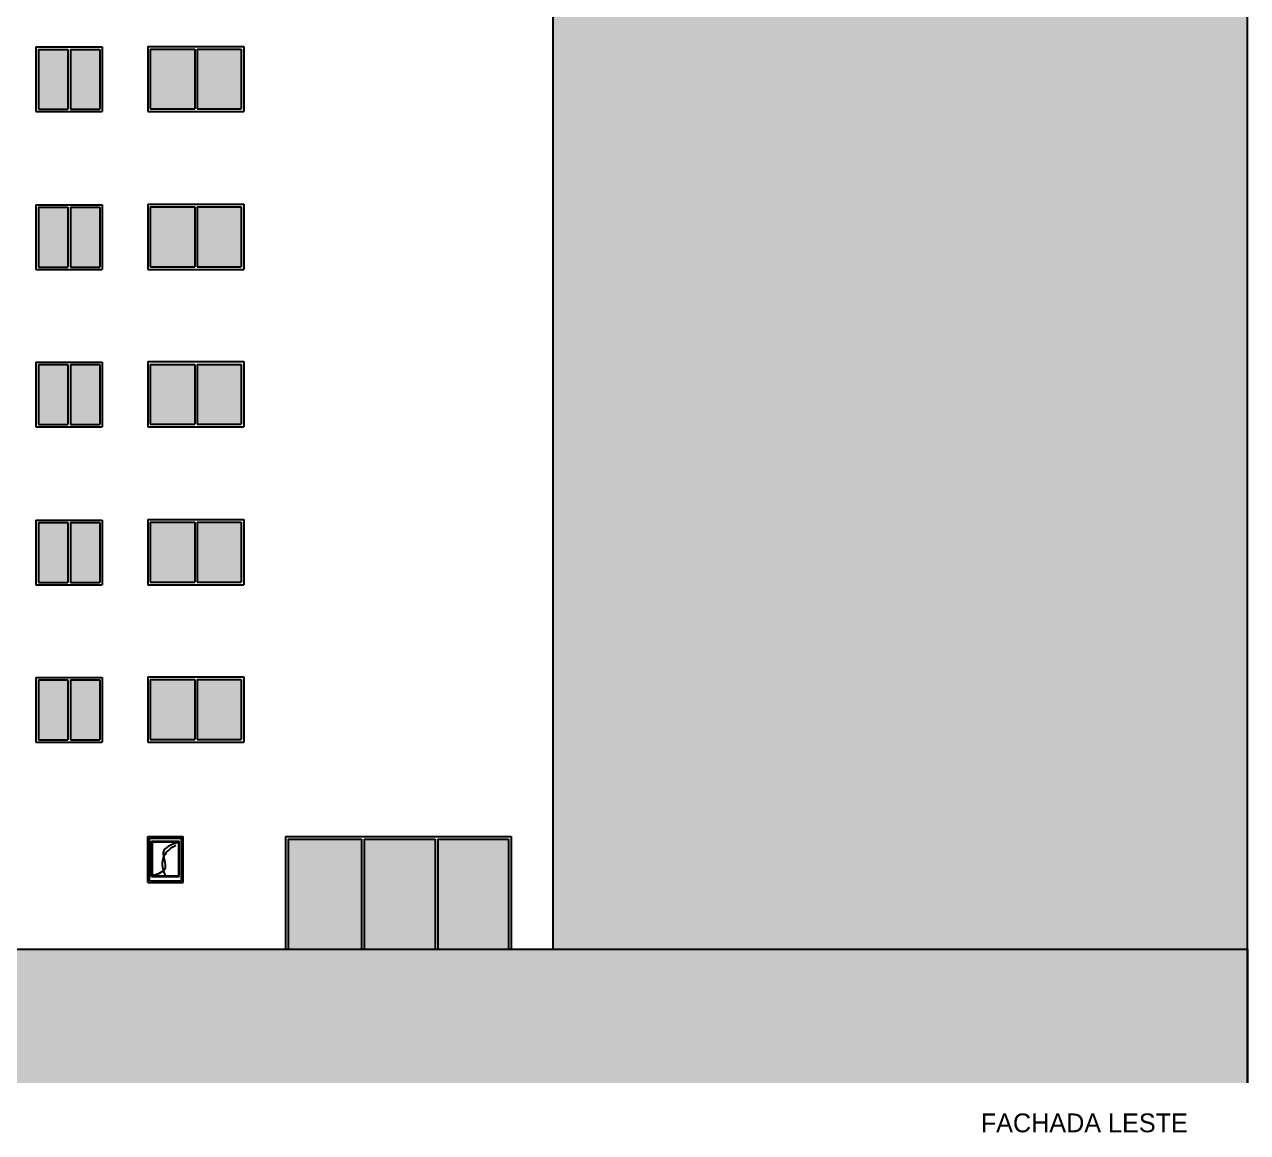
# Model space of a CAD drawing. Header units: millimetres. Extents: x 935 to 1399, y 512 to 900.
# Drawn here: x 1191.97 to 1214.86, y 649.97 to 670.7 of the extents above; entities that cross this region are included whole.
import ezdxf

# ---------------------------------------------------------------- set-up
doc = ezdxf.new("R2010")
doc.units = ezdxf.units.MM
for name, color, linetype in [('JANELAS', 5, 'Continuous'), ('MOBIL', 7, 'Continuous'), ('REFLEXO', 8, 'Continuous')]:
    doc.layers.add(name, color=color, linetype=linetype)

msp = doc.modelspace()

# ---------------------------------------------------------------- hatches: boundary and pattern name
for color, points in [(254, [(1214.86039, 692.49577), (1201.86039, 692.49577), (1201.86039, 687.04577), (1201.86039, 653.39577), (1214.86039, 653.39577)]), (253, [(1214.86039, 650.89577), (1214.86039, 653.39577), (1201.86039, 653.39577), (1178.86039, 653.39577), (1172.36039, 653.39577), (1172.36039, 650.89577)])]:
    msp.add_hatch(color=color).paths.add_polyline_path(points)
h = msp.add_hatch(color=254)
h.paths.add_polyline_path([(1198.27795, 655.45796), (1196.90162, 655.45796), (1196.90162, 653.39577), (1198.27795, 653.39577)])
h.paths.add_polyline_path([(1199.65428, 655.45796), (1198.32795, 655.45796), (1198.32795, 653.39577), (1199.65428, 653.39577)])
h.paths.add_polyline_path([(1201.03065, 655.45796), (1199.70428, 655.45796), (1199.70428, 653.39577), (1201.03065, 653.39577)])
at = {"layer": 'MOBIL'}
h = msp.add_hatch(color=254, dxfattribs=at)
h.paths.add_polyline_path([(1192.78058, 670.23796), (1192.23258, 670.23796), (1192.23258, 669.11796), (1192.78058, 669.11796)])
h.paths.add_polyline_path([(1192.83058, 669.11796), (1193.37858, 669.11796), (1193.37858, 670.23796), (1192.83058, 670.23796)])
h.paths.add_polyline_path([(1192.78058, 667.28296), (1192.23258, 667.28296), (1192.23258, 666.16296), (1192.78058, 666.16296)])
h.paths.add_polyline_path([(1193.37858, 667.28296), (1192.83058, 667.28296), (1192.83058, 666.16296), (1193.37858, 666.16296)])
h.paths.add_polyline_path([(1192.78058, 664.33796), (1192.23258, 664.33796), (1192.23258, 663.21796), (1192.78058, 663.21796)])
h.paths.add_polyline_path([(1193.37858, 664.33796), (1192.83058, 664.33796), (1192.83058, 663.21796), (1193.37858, 663.21796)])
h.paths.add_polyline_path([(1192.78058, 661.38296), (1192.23258, 661.38296), (1192.23258, 660.26296), (1192.78058, 660.26296)])
h.paths.add_polyline_path([(1192.83058, 660.26296), (1193.37858, 660.26296), (1193.37858, 661.38296), (1192.83058, 661.38296)])
h.paths.add_polyline_path([(1194.32203, 660.26796), (1195.15453, 660.26796), (1195.15453, 661.38796), (1194.32203, 661.38796)])
h.paths.add_polyline_path([(1196.02703, 661.38796), (1195.19953, 661.38796), (1195.19953, 660.26796), (1196.02703, 660.26796)])
h.paths.add_polyline_path([(1194.32203, 664.34296), (1194.32203, 663.22296), (1195.15453, 663.22296), (1195.15453, 664.34296)])
h.paths.add_polyline_path([(1195.19953, 663.22296), (1196.02703, 663.22296), (1196.02703, 664.34296), (1195.19953, 664.34296)])
h.paths.add_polyline_path([(1195.15453, 667.28796), (1194.32203, 667.28796), (1194.32203, 666.16796), (1195.15453, 666.16796)])
h.paths.add_polyline_path([(1195.19953, 666.16796), (1196.02703, 666.16796), (1196.02703, 667.28796), (1195.19953, 667.28796)])
h.paths.add_polyline_path([(1195.15453, 670.24296), (1194.32203, 670.24296), (1194.32203, 669.12296), (1195.15453, 669.12296)])
h.paths.add_polyline_path([(1195.19953, 669.12296), (1196.02703, 669.12296), (1196.02703, 670.24296), (1195.19953, 670.24296)])
h = msp.add_hatch(color=254, dxfattribs=at)
h.paths.add_polyline_path([(1193.37858, 658.43796), (1192.83058, 658.43796), (1192.83058, 657.31796), (1193.37858, 657.31796)])
h.paths.add_polyline_path([(1192.78058, 658.43796), (1192.23258, 658.43796), (1192.23258, 657.31796), (1192.78058, 657.31796)])
h.paths.add_polyline_path([(1194.32203, 657.32296), (1195.15453, 657.32296), (1195.15453, 658.44296), (1194.32203, 658.44296)])
h.paths.add_polyline_path([(1195.19953, 657.32296), (1196.02703, 657.32296), (1196.02703, 658.44296), (1195.19953, 658.44296)])

# ---------------------------------------------------------------- linework, layer by layer
at = {"color": 254}
for p, q in [((1214.86039, 650.89577), (1214.86039, 692.49577)), ((1196.85162, 655.50796), (1196.85162, 653.39577))]:
    msp.add_line(p, q, dxfattribs=at)
at = {"color": 6}
for p, q in [((1201.86039, 687.04577), (1201.86039, 653.39577)), ((1178.86039, 653.39577), (1201.86039, 653.39577)), ((1201.86039, 653.39577), (1214.86039, 653.39577)), ((1214.86039, 653.39577), (1214.86039, 650.89577))]:
    msp.add_line(p, q, dxfattribs=at)
at = {"color": 1}
for p, q in [((1192.18258, 670.28296), (1192.18258, 669.07296)), ((1192.18258, 670.28296), (1193.42358, 670.28296)), ((1193.42358, 670.28296), (1193.42358, 669.11796)), ((1194.27703, 670.29296), (1196.07703, 670.29296)), ((1194.27703, 670.29296), (1194.27703, 669.07296)), ((1192.23258, 670.23796), (1192.78058, 670.23796)), ((1192.23258, 670.23796), (1192.23258, 669.11796)), ((1192.78058, 670.23796), (1192.78058, 669.11796)), ((1192.83058, 670.23796), (1192.83058, 669.11796)), ((1192.83058, 670.23796), (1193.37858, 670.23796)), ((1193.37858, 670.23796), (1193.37858, 669.11796)), ((1194.32203, 670.24296), (1194.32203, 669.12296)), ((1194.32203, 670.24296), (1195.15453, 670.24296)), ((1194.32203, 670.24296), (1195.15453, 670.24296)), ((1195.15453, 670.24296), (1195.15453, 669.12296)), ((1195.19953, 670.24296), (1195.19953, 669.12296)), ((1195.19953, 670.24296), (1195.49553, 670.24296)), ((1195.19953, 670.24296), (1196.02703, 670.24296)), ((1192.23258, 669.11796), (1192.78058, 669.11796)), ((1192.83058, 669.11796), (1193.37858, 669.11796)), ((1193.42358, 669.11796), (1193.42358, 669.07296)), ((1194.32203, 669.12296), (1195.15453, 669.12296)), ((1194.32203, 669.12296), (1195.15453, 669.12296)), ((1195.19953, 669.12296), (1195.49553, 669.12296)), ((1195.19953, 669.12296), (1196.02703, 669.12296)), ((1192.18258, 669.07296), (1193.42358, 669.07296)), ((1194.27703, 669.07296), (1196.07703, 669.07296)), ((1192.18258, 667.32796), (1192.18258, 666.11796)), ((1192.18258, 667.32796), (1193.42358, 667.32796)), ((1193.42358, 667.32796), (1193.42358, 666.16296)), ((1194.27703, 667.33796), (1196.07703, 667.33796)), ((1194.27703, 667.33796), (1194.27703, 666.11796)), ((1194.32203, 667.28796), (1194.32203, 666.16796)), ((1194.32203, 667.28796), (1195.15453, 667.28796)), ((1194.32203, 667.28796), (1195.15453, 667.28796)), ((1195.15453, 667.28796), (1195.15453, 666.16796)), ((1195.19953, 667.28796), (1195.19953, 666.16796)), ((1195.19953, 667.28796), (1195.49553, 667.28796)), ((1195.19953, 667.28796), (1196.02703, 667.28796)), ((1192.23258, 667.28296), (1192.78058, 667.28296)), ((1192.23258, 667.28296), (1192.23258, 666.16296)), ((1192.78058, 667.28296), (1192.78058, 666.16296)), ((1192.83058, 667.28296), (1192.83058, 666.16296)), ((1192.83058, 667.28296), (1193.37858, 667.28296)), ((1193.37858, 667.28296), (1193.37858, 666.16296)), ((1192.23258, 666.16296), (1192.78058, 666.16296)), ((1192.83058, 666.16296), (1193.37858, 666.16296)), ((1193.42358, 666.16296), (1193.42358, 666.11796)), ((1194.32203, 666.16796), (1195.15453, 666.16796)), ((1194.32203, 666.16796), (1195.15453, 666.16796)), ((1195.19953, 666.16796), (1195.49553, 666.16796)), ((1195.19953, 666.16796), (1196.02703, 666.16796)), ((1192.18258, 666.11796), (1193.42358, 666.11796)), ((1194.27703, 666.11796), (1196.07703, 666.11796)), ((1192.18258, 664.38296), (1192.18258, 663.17296)), ((1192.18258, 664.38296), (1193.42358, 664.38296)), ((1192.23258, 664.33796), (1192.78058, 664.33796)), ((1192.23258, 664.33796), (1192.23258, 663.21796)), ((1192.78058, 664.33796), (1192.78058, 663.21796)), ((1192.83058, 664.33796), (1192.83058, 663.21796)), ((1192.83058, 664.33796), (1193.37858, 664.33796)), ((1193.37858, 664.33796), (1193.37858, 663.21796)), ((1193.42358, 664.38296), (1193.42358, 663.21796)), ((1194.27703, 664.39296), (1196.07703, 664.39296)), ((1194.27703, 664.39296), (1194.27703, 663.17296)), ((1194.32203, 664.34296), (1194.32203, 663.22296)), ((1194.32203, 664.34296), (1195.15453, 664.34296)), ((1194.32203, 664.34296), (1195.15453, 664.34296)), ((1195.15453, 664.34296), (1195.15453, 663.22296)), ((1195.19953, 664.34296), (1195.19953, 663.22296)), ((1195.19953, 664.34296), (1195.49553, 664.34296)), ((1195.19953, 664.34296), (1196.02703, 664.34296)), ((1192.18258, 663.17296), (1193.42358, 663.17296)), ((1192.23258, 663.21796), (1192.78058, 663.21796)), ((1192.83058, 663.21796), (1193.37858, 663.21796)), ((1193.42358, 663.21796), (1193.42358, 663.17296)), ((1194.27703, 663.17296), (1196.07703, 663.17296)), ((1194.32203, 663.22296), (1195.15453, 663.22296)), ((1194.32203, 663.22296), (1195.15453, 663.22296)), ((1195.19953, 663.22296), (1195.49553, 663.22296)), ((1195.19953, 663.22296), (1196.02703, 663.22296)), ((1192.18258, 661.42796), (1192.18258, 660.21796)), ((1192.18258, 661.42796), (1193.42358, 661.42796)), ((1192.23258, 661.38296), (1192.78058, 661.38296)), ((1192.23258, 661.38296), (1192.23258, 660.26296)), ((1192.78058, 661.38296), (1192.78058, 660.26296)), ((1192.83058, 661.38296), (1192.83058, 660.26296)), ((1192.83058, 661.38296), (1193.37858, 661.38296)), ((1193.37858, 661.38296), (1193.37858, 660.26296)), ((1193.42358, 661.42796), (1193.42358, 660.26296)), ((1194.27703, 661.43796), (1196.07703, 661.43796)), ((1194.27703, 661.43796), (1194.27703, 660.21796)), ((1194.32203, 661.38796), (1194.32203, 660.26796)), ((1194.32203, 661.38796), (1195.15453, 661.38796)), ((1194.32203, 661.38796), (1195.15453, 661.38796)), ((1195.15453, 661.38796), (1195.15453, 660.26796)), ((1195.19953, 661.38796), (1195.19953, 660.26796)), ((1195.19953, 661.38796), (1195.49553, 661.38796)), ((1195.19953, 661.38796), (1196.02703, 661.38796)), ((1192.18258, 660.21796), (1193.42358, 660.21796)), ((1192.23258, 660.26296), (1192.78058, 660.26296)), ((1192.83058, 660.26296), (1193.37858, 660.26296)), ((1193.42358, 660.26296), (1193.42358, 660.21796)), ((1194.27703, 660.21796), (1196.07703, 660.21796)), ((1194.32203, 660.26796), (1195.15453, 660.26796)), ((1194.32203, 660.26796), (1195.15453, 660.26796)), ((1195.19953, 660.26796), (1195.49553, 660.26796)), ((1195.19953, 660.26796), (1196.02703, 660.26796)), ((1192.18258, 658.48296), (1192.18258, 657.27296)), ((1192.18258, 658.48296), (1193.42358, 658.48296)), ((1192.23258, 658.43796), (1192.78058, 658.43796)), ((1192.23258, 658.43796), (1192.23258, 657.31796)), ((1192.78058, 658.43796), (1192.78058, 657.31796)), ((1192.83058, 658.43796), (1192.83058, 657.31796)), ((1192.83058, 658.43796), (1193.37858, 658.43796)), ((1193.37858, 658.43796), (1193.37858, 657.31796)), ((1193.42358, 658.48296), (1193.42358, 657.31796)), ((1194.27703, 658.49296), (1196.07703, 658.49296)), ((1194.27703, 658.49296), (1194.27703, 657.27296)), ((1194.32203, 658.44296), (1194.32203, 657.32296)), ((1194.32203, 658.44296), (1195.15453, 658.44296)), ((1194.32203, 658.44296), (1195.15453, 658.44296)), ((1195.15453, 658.44296), (1195.15453, 657.32296)), ((1195.19953, 658.44296), (1195.19953, 657.32296)), ((1195.19953, 658.44296), (1195.49553, 658.44296)), ((1195.19953, 658.44296), (1196.02703, 658.44296)), ((1192.18258, 657.27296), (1193.42358, 657.27296)), ((1192.23258, 657.31796), (1192.78058, 657.31796)), ((1192.83058, 657.31796), (1193.37858, 657.31796)), ((1193.42358, 657.31796), (1193.42358, 657.27296)), ((1194.27703, 657.27296), (1196.07703, 657.27296)), ((1194.32203, 657.32296), (1195.15453, 657.32296)), ((1194.32203, 657.32296), (1195.15453, 657.32296)), ((1195.19953, 657.32296), (1195.49553, 657.32296)), ((1195.19953, 657.32296), (1196.02703, 657.32296)), ((1196.85162, 655.50796), (1197.03665, 655.50796)), ((1196.85162, 655.50796), (1201.08065, 655.50796)), ((1196.85162, 655.50796), (1196.85162, 653.39577)), ((1196.85162, 655.50796), (1196.85162, 654.34296)), ((1196.90162, 655.45796), (1196.90162, 653.39577)), ((1196.90162, 655.45796), (1198.27795, 655.45796)), ((1198.27795, 655.45796), (1198.27795, 653.39577)), ((1198.32795, 655.45796), (1198.32795, 653.39577)), ((1198.32795, 655.45796), (1199.65428, 655.45796)), ((1198.45149, 655.45796), (1199.65428, 655.45796)), ((1199.65428, 655.45796), (1199.65428, 653.39577)), ((1199.70428, 655.45796), (1199.70428, 653.39577)), ((1199.70428, 655.45796), (1201.03065, 655.45796)), ((1199.70428, 655.45796), (1199.98387, 655.45796)), ((1200.02887, 655.45796), (1201.03065, 655.45796)), ((1201.03065, 655.45796), (1201.03065, 653.39577)), ((1201.08065, 655.50796), (1201.08065, 653.39577)), ((1201.08065, 655.50796), (1201.08065, 653.39577))]:
    msp.add_line(p, q, dxfattribs=at)
at = {"color": 7}
for p, q in [((1194.27703, 655.50796), (1194.93703, 655.50796)), ((1194.27703, 654.64796), (1194.93703, 654.64796))]:
    msp.add_line(p, q, dxfattribs=at)
at = {"layer": 'JANELAS', "color": 7}
for p, q in [((1194.27703, 655.50796), (1194.93703, 655.50796)), ((1194.27703, 654.64796), (1194.27703, 655.50796)), ((1194.30703, 655.47796), (1194.90703, 655.47796)), ((1194.30703, 654.67796), (1194.30703, 655.47796)), ((1194.34703, 655.41796), (1194.86703, 655.41796)), ((1194.34703, 654.75796), (1194.34703, 655.41796)), ((1194.86703, 654.75796), (1194.86703, 655.41796)), ((1194.90703, 654.67796), (1194.90703, 655.47796)), ((1194.90703, 654.67796), (1194.90703, 655.47796)), ((1194.93703, 654.64796), (1194.93703, 655.50796)), ((1194.34703, 654.75796), (1194.86703, 654.75796)), ((1194.27703, 654.64796), (1194.93703, 654.64796)), ((1194.30703, 654.67796), (1194.90703, 654.67796))]:
    msp.add_line(p, q, dxfattribs=at)
msp.add_lwpolyline([(1194.35738, 654.77062), (1194.85556, 654.77062), (1194.85556, 655.40171), (1194.35738, 655.40171)], close=True, dxfattribs=at)
at = {"layer": 'MOBIL', "color": 1}
for p, q in [((1196.07703, 670.29296), (1196.07703, 669.07296)), ((1196.02703, 670.24296), (1196.02703, 669.12296)), ((1196.02703, 667.28796), (1196.02703, 666.16796)), ((1196.07703, 667.33796), (1196.07703, 666.11796)), ((1196.02703, 664.34296), (1196.02703, 663.22296)), ((1196.07703, 664.39296), (1196.07703, 663.17296)), ((1196.02703, 661.38796), (1196.02703, 660.26796)), ((1196.07703, 661.43796), (1196.07703, 660.21796)), ((1196.02703, 658.44296), (1196.02703, 657.32296)), ((1196.07703, 658.49296), (1196.07703, 657.27296))]:
    msp.add_line(p, q, dxfattribs=at)
at = {"layer": 'REFLEXO', "color": 7}
for points in [[(1194.85556, 655.40171), (1194.56789, 655.2079), (1194.59972, 654.91309), (1194.35738, 654.77062)], [(1194.80229, 655.34085), (1194.63156, 655.21657), (1194.54474, 654.98246), (1194.60647, 654.77062)]]:
    msp.add_spline(points, degree=3, dxfattribs=at)

# ---------------------------------------------------------------- texts
at = {"insert": (1209.86763, 650.32337), "char_height": 0.352405, "width": 24.3855, "attachment_point": 1}
msp.add_mtext('FACHADA LESTE', dxfattribs=at)

doc.saveas('drawing.dxf')
